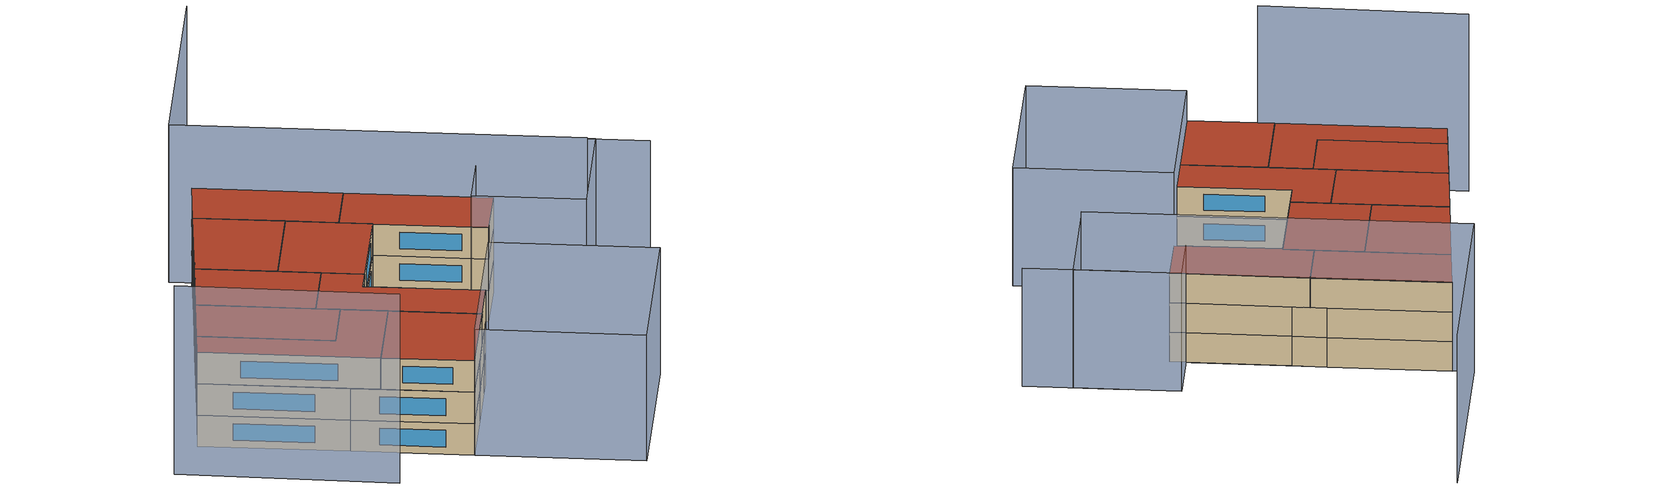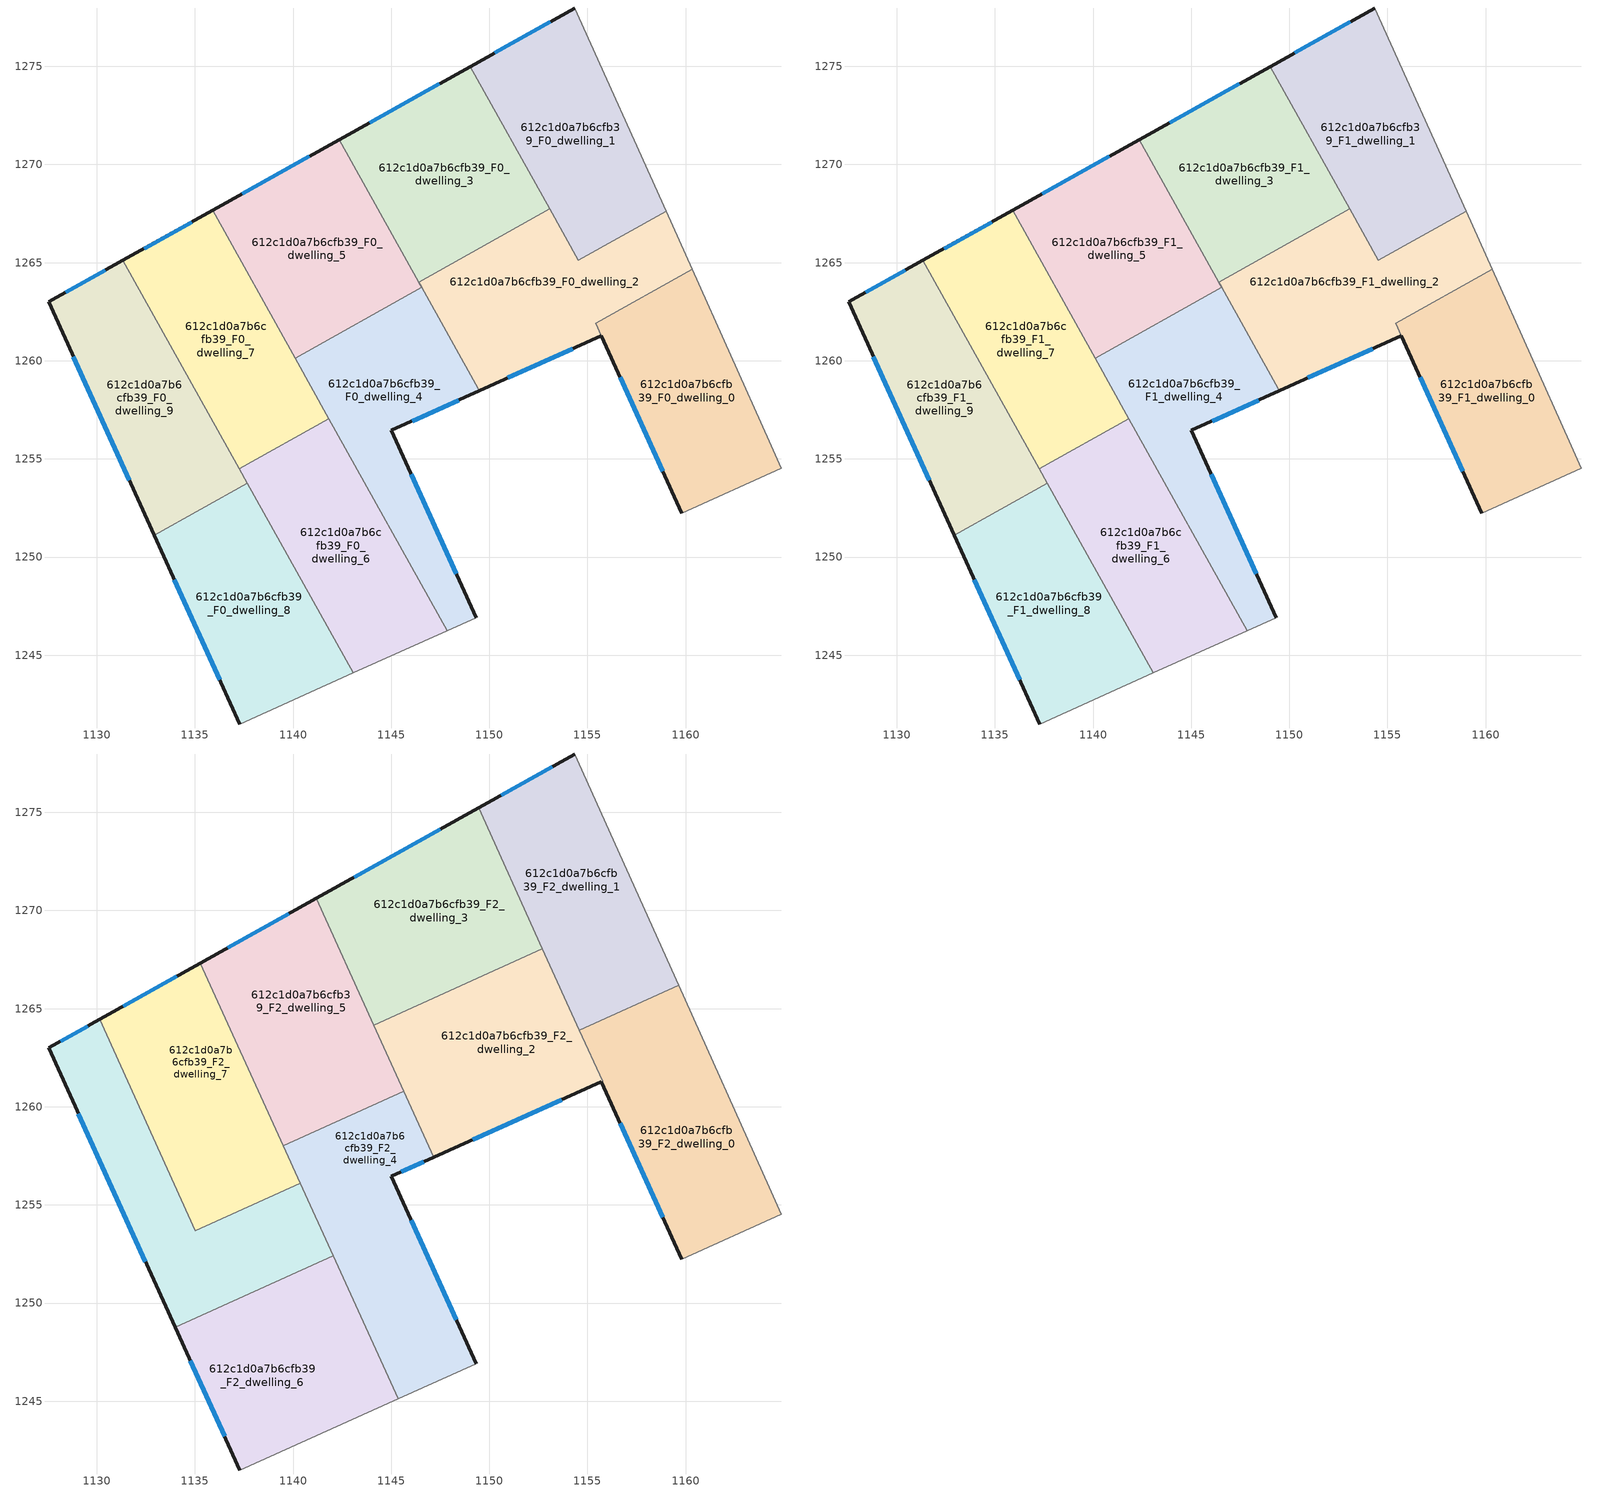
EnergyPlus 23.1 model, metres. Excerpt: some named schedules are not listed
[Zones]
612c1d0a7b6cfb39_F0_dwelling_0
 floor ground (EU_floor_Construction): 1160.33,1264.66 1164.26,1255.9 1164.89,1254.53 1159.8,1252.24 1155.42,1261.92 z0
 wall outside (EU_wall_Construction): 1155.71,1261.27 1159.8,1252.24 z0:3
 wall adiabatic (EU_wall_Construction): 1159.8,1252.24 1164.89,1254.53 1164.26,1255.9 1160.33,1264.66 z0:3
 wall to 612c1d0a7b6cfb39_F0_dwelling_2 (EU_wall_Construction): 1160.33,1264.66 1155.42,1261.92 1155.71,1261.27 z0:3
 window (EU_Window_Construction): 1156.67,1259.15 1158.84,1254.36 z0.7:2.3
612c1d0a7b6cfb39_F0_dwelling_1
 floor ground (EU_floor_Construction): 1154.36,1277.97 1159.01,1267.61 1154.53,1265.11 1149.02,1274.99 z0
 wall outside (EU_wall_Construction): 1154.36,1277.97 1149.02,1274.99 z0:3
 wall adiabatic (EU_wall_Construction): 1159.01,1267.61 1154.36,1277.97 z0:3
 wall to 612c1d0a7b6cfb39_F0_dwelling_2 (EU_wall_Construction): 1153.07,1267.73 1154.53,1265.11 1159.01,1267.61 z0:3
 wall to 612c1d0a7b6cfb39_F0_dwelling_3 (EU_wall_Construction): 1149.02,1274.99 1153.07,1267.73 z0:3
 window (EU_Window_Construction): 1153.11,1277.27 1150.27,1275.69 z0.7:2.3
612c1d0a7b6cfb39_F0_dwelling_2
 floor ground (EU_floor_Construction): 1159.01,1267.61 1160.33,1264.66 1155.41,1261.92 1155.71,1261.27 1149.48,1258.47 1149.43,1258.57 1146.39,1264 1153.07,1267.73 1154.53,1265.11 z0
 wall outside (EU_wall_Construction): 1149.48,1258.47 1155.71,1261.27 z0:3
 wall to 612c1d0a7b6cfb39_F0_dwelling_3 (EU_wall_Construction): 1153.07,1267.73 1146.39,1264 z0:3
 wall adiabatic (EU_wall_Construction): 1160.33,1264.66 1159.01,1267.61 z0:3
 wall to 612c1d0a7b6cfb39_F0_dwelling_4 (EU_wall_Construction): 1146.54,1263.73 1149.43,1258.57 1149.48,1258.47 z0:3
 wall to 612c1d0a7b6cfb39_F0_dwelling_5 (EU_wall_Construction): 1146.39,1264 1146.54,1263.73 z0:3
 window (EU_Window_Construction): 1150.95,1259.13 1154.25,1260.61 z0.7:2.3
612c1d0a7b6cfb39_F0_dwelling_3
 floor ground (EU_floor_Construction): 1149.02,1274.99 1153.07,1267.73 1146.39,1264 1142.34,1271.26 z0
 wall outside (EU_wall_Construction): 1149.02,1274.99 1142.34,1271.26 z0:3
 wall to 612c1d0a7b6cfb39_F0_dwelling_5 (EU_wall_Construction): 1142.34,1271.26 1146.39,1264 z0:3
 window (EU_Window_Construction): 1147.45,1274.11 1143.91,1272.14 z0.7:2.3
612c1d0a7b6cfb39_F0_dwelling_4
 floor ground (EU_floor_Construction): 1146.54,1263.73 1149.48,1258.47 1145.01,1256.46 1149.33,1246.91 1147.86,1246.25 1140.1,1260.14 z0
 wall outside (EU_wall_Construction): 1149.33,1246.91 1145.01,1256.46 1149.48,1258.47 z0:3
 wall adiabatic (EU_wall_Construction): 1147.86,1246.25 1149.33,1246.91 z0:3
 wall to 612c1d0a7b6cfb39_F0_dwelling_5 (EU_wall_Construction): 1146.54,1263.73 1140.1,1260.14 z0:3
 wall to 612c1d0a7b6cfb39_F0_dwelling_6 (EU_wall_Construction): 1141.83,1257.06 1147.86,1246.25 z0:3
 wall to 612c1d0a7b6cfb39_F0_dwelling_7 (EU_wall_Construction): 1140.11,1260.14 1141.83,1257.06 z0:3
 window (EU_Window_Construction): 1148.31,1249.15 1146.02,1254.21 / 1146.06,1256.93 1148.43,1258 z0.7:2.3
612c1d0a7b6cfb39_F0_dwelling_5
 floor ground (EU_floor_Construction): 1142.34,1271.26 1146.54,1263.73 1140.1,1260.14 1135.9,1267.67 z0
 wall outside (EU_wall_Construction): 1142.34,1271.26 1135.9,1267.67 z0:3
 wall to 612c1d0a7b6cfb39_F0_dwelling_7 (EU_wall_Construction): 1135.9,1267.67 1140.1,1260.14 z0:3
 window (EU_Window_Construction): 1140.83,1270.42 1137.41,1268.51 z0.7:2.3
612c1d0a7b6cfb39_F0_dwelling_6
 floor ground (EU_floor_Construction): 1141.83,1257.06 1147.86,1246.25 1143.07,1244.09 1137.26,1254.5 z0
 wall to 612c1d0a7b6cfb39_F0_dwelling_7 (EU_wall_Construction): 1141.83,1257.06 1137.26,1254.5 z0:3
 wall adiabatic (EU_wall_Construction): 1143.07,1244.09 1147.86,1246.25 z0:3
 wall to 612c1d0a7b6cfb39_F0_dwelling_8 (EU_wall_Construction): 1137.67,1253.76 1143.07,1244.09 z0:3
 wall to 612c1d0a7b6cfb39_F0_dwelling_9 (EU_wall_Construction): 1137.26,1254.5 1137.67,1253.76 z0:3
612c1d0a7b6cfb39_F0_dwelling_7
 floor ground (EU_floor_Construction): 1135.9,1267.67 1141.83,1257.06 1137.26,1254.5 1131.33,1265.11 z0
 wall outside (EU_wall_Construction): 1135.9,1267.67 1131.33,1265.11 z0:3
 wall to 612c1d0a7b6cfb39_F0_dwelling_9 (EU_wall_Construction): 1131.33,1265.11 1137.26,1254.5 z0:3
 window (EU_Window_Construction): 1134.83,1267.07 1132.4,1265.71 z0.7:2.3
612c1d0a7b6cfb39_F0_dwelling_8
 floor ground (EU_floor_Construction): 1137.67,1253.76 1143.07,1244.09 1137.29,1241.49 1132.93,1251.11 z0
 wall outside (EU_wall_Construction): 1132.93,1251.11 1137.29,1241.49 z0:3
 wall to 612c1d0a7b6cfb39_F0_dwelling_9 (EU_wall_Construction): 1137.67,1253.76 1132.93,1251.11 z0:3
 wall adiabatic (EU_wall_Construction): 1137.29,1241.49 1143.07,1244.09 z0:3
 window (EU_Window_Construction): 1133.95,1248.85 1136.26,1243.75 z0.7:2.3
612c1d0a7b6cfb39_F0_dwelling_9
 floor ground (EU_floor_Construction): 1131.33,1265.11 1137.67,1253.76 1132.93,1251.11 1127.54,1263 z0
 wall outside (EU_wall_Construction): 1131.33,1265.11 1127.54,1263 1132.93,1251.11 z0:3
 window (EU_Window_Construction): 1128.8,1260.2 1131.66,1253.9 / 1130.44,1264.62 1128.43,1263.49 z0.7:2.3
612c1d0a7b6cfb39_F1_dwelling_0
 floor to 612c1d0a7b6cfb39_F0_dwelling_0 (EU_floor_Construction): 1160.33,1264.66 1164.26,1255.9 1164.89,1254.53 1159.8,1252.24 1155.42,1261.92 z3
 wall outside (EU_wall_Construction): 1155.71,1261.27 1159.8,1252.24 z3:6
 wall adiabatic (EU_wall_Construction): 1159.8,1252.24 1164.89,1254.53 1164.26,1255.9 1160.33,1264.66 z3:6
 wall to 612c1d0a7b6cfb39_F1_dwelling_2 (EU_wall_Construction): 1160.33,1264.66 1155.42,1261.92 1155.71,1261.27 z3:6
 window (EU_Window_Construction): 1156.67,1259.15 1158.84,1254.36 z3.7:5.3
612c1d0a7b6cfb39_F1_dwelling_1
 floor to 612c1d0a7b6cfb39_F0_dwelling_1 (EU_floor_Construction): 1154.36,1277.97 1159.01,1267.61 1154.53,1265.11 1149.02,1274.99 z3
 wall outside (EU_wall_Construction): 1154.36,1277.97 1149.02,1274.99 z3:6
 wall adiabatic (EU_wall_Construction): 1159.01,1267.61 1154.36,1277.97 z3:6
 wall to 612c1d0a7b6cfb39_F1_dwelling_2 (EU_wall_Construction): 1153.07,1267.73 1154.53,1265.11 1159.01,1267.61 z3:6
 wall to 612c1d0a7b6cfb39_F1_dwelling_3 (EU_wall_Construction): 1149.02,1274.99 1153.07,1267.73 z3:6
 window (EU_Window_Construction): 1153.11,1277.27 1150.27,1275.69 z3.7:5.3
612c1d0a7b6cfb39_F1_dwelling_2
 floor to 612c1d0a7b6cfb39_F0_dwelling_2 (EU_floor_Construction): 1159.01,1267.61 1160.33,1264.66 1155.41,1261.92 1155.71,1261.27 1149.48,1258.47 1149.43,1258.57 1146.39,1264 1153.07,1267.73 1154.53,1265.11 z3
 wall outside (EU_wall_Construction): 1149.48,1258.47 1155.71,1261.27 z3:6
 wall to 612c1d0a7b6cfb39_F1_dwelling_3 (EU_wall_Construction): 1153.07,1267.73 1146.39,1264 z3:6
 wall adiabatic (EU_wall_Construction): 1160.33,1264.66 1159.01,1267.61 z3:6
 wall to 612c1d0a7b6cfb39_F1_dwelling_4 (EU_wall_Construction): 1146.54,1263.73 1149.43,1258.57 1149.48,1258.47 z3:6
 wall to 612c1d0a7b6cfb39_F1_dwelling_5 (EU_wall_Construction): 1146.39,1264 1146.54,1263.73 z3:6
 window (EU_Window_Construction): 1150.95,1259.13 1154.25,1260.61 z3.7:5.3
 ceiling adiabatic (EU_roof_Construction): 1155.71,1261.27 1155.41,1261.92 1155.47,1261.95 1152.9,1267.63 1146.39,1264 1149.43,1258.57 1149.48,1258.47 z6
612c1d0a7b6cfb39_F1_dwelling_3
 floor to 612c1d0a7b6cfb39_F0_dwelling_3 (EU_floor_Construction): 1149.02,1274.99 1153.07,1267.73 1146.39,1264 1142.34,1271.26 z3
 wall outside (EU_wall_Construction): 1149.02,1274.99 1142.34,1271.26 z3:6
 wall to 612c1d0a7b6cfb39_F1_dwelling_5 (EU_wall_Construction): 1142.34,1271.26 1146.39,1264 z3:6
 window (EU_Window_Construction): 1147.45,1274.11 1143.91,1272.14 z3.7:5.3
 ceiling adiabatic (EU_roof_Construction): 1152.9,1267.63 1152.7,1268.06 1145.86,1264.96 1146.39,1264 z6
612c1d0a7b6cfb39_F1_dwelling_4
 floor to 612c1d0a7b6cfb39_F0_dwelling_4 (EU_floor_Construction): 1146.54,1263.73 1149.48,1258.47 1145.01,1256.46 1149.33,1246.91 1147.86,1246.25 1140.1,1260.14 z3
 wall outside (EU_wall_Construction): 1149.33,1246.91 1145.01,1256.46 1149.48,1258.47 z3:6
 wall adiabatic (EU_wall_Construction): 1147.86,1246.25 1149.33,1246.91 z3:6
 wall to 612c1d0a7b6cfb39_F1_dwelling_5 (EU_wall_Construction): 1146.54,1263.73 1140.1,1260.14 z3:6
 wall to 612c1d0a7b6cfb39_F1_dwelling_6 (EU_wall_Construction): 1141.83,1257.06 1147.86,1246.25 z3:6
 wall to 612c1d0a7b6cfb39_F1_dwelling_7 (EU_wall_Construction): 1140.11,1260.14 1141.83,1257.06 z3:6
 window (EU_Window_Construction): 1148.31,1249.15 1146.02,1254.21 / 1146.06,1256.93 1148.43,1258 z3.7:5.3
612c1d0a7b6cfb39_F1_dwelling_5
 floor to 612c1d0a7b6cfb39_F0_dwelling_5 (EU_floor_Construction): 1142.34,1271.26 1146.54,1263.73 1140.1,1260.14 1135.9,1267.67 z3
 wall outside (EU_wall_Construction): 1142.34,1271.26 1135.9,1267.67 z3:6
 wall to 612c1d0a7b6cfb39_F1_dwelling_7 (EU_wall_Construction): 1135.9,1267.67 1140.1,1260.14 z3:6
 window (EU_Window_Construction): 1140.83,1270.42 1137.41,1268.51 z3.7:5.3
612c1d0a7b6cfb39_F1_dwelling_6
 floor to 612c1d0a7b6cfb39_F0_dwelling_6 (EU_floor_Construction): 1141.83,1257.06 1147.86,1246.25 1143.07,1244.09 1137.26,1254.5 z3
 wall to 612c1d0a7b6cfb39_F1_dwelling_7 (EU_wall_Construction): 1141.83,1257.06 1137.26,1254.5 z3:6
 wall adiabatic (EU_wall_Construction): 1143.07,1244.09 1147.86,1246.25 z3:6
 wall to 612c1d0a7b6cfb39_F1_dwelling_8 (EU_wall_Construction): 1137.67,1253.76 1143.07,1244.09 z3:6
 wall to 612c1d0a7b6cfb39_F1_dwelling_9 (EU_wall_Construction): 1137.26,1254.5 1137.67,1253.76 z3:6
612c1d0a7b6cfb39_F1_dwelling_7
 floor to 612c1d0a7b6cfb39_F0_dwelling_7 (EU_floor_Construction): 1135.9,1267.67 1141.83,1257.06 1137.26,1254.5 1131.33,1265.11 z3
 wall outside (EU_wall_Construction): 1135.9,1267.67 1131.33,1265.11 z3:6
 wall to 612c1d0a7b6cfb39_F1_dwelling_9 (EU_wall_Construction): 1131.33,1265.11 1137.26,1254.5 z3:6
 window (EU_Window_Construction): 1134.83,1267.07 1132.4,1265.71 z3.7:5.3
612c1d0a7b6cfb39_F1_dwelling_8
 floor to 612c1d0a7b6cfb39_F0_dwelling_8 (EU_floor_Construction): 1137.67,1253.76 1143.07,1244.09 1137.29,1241.49 1132.93,1251.11 z3
 wall outside (EU_wall_Construction): 1132.93,1251.11 1137.29,1241.49 z3:6
 wall to 612c1d0a7b6cfb39_F1_dwelling_9 (EU_wall_Construction): 1137.67,1253.76 1132.93,1251.11 z3:6
 wall adiabatic (EU_wall_Construction): 1137.29,1241.49 1143.07,1244.09 z3:6
 window (EU_Window_Construction): 1133.95,1248.85 1136.26,1243.75 z3.7:5.3
612c1d0a7b6cfb39_F1_dwelling_9
 floor to 612c1d0a7b6cfb39_F0_dwelling_9 (EU_floor_Construction): 1131.33,1265.11 1137.67,1253.76 1132.93,1251.11 1127.54,1263 z3
 wall outside (EU_wall_Construction): 1131.33,1265.11 1127.54,1263 1132.93,1251.11 z3:6
 window (EU_Window_Construction): 1128.8,1260.2 1131.66,1253.9 / 1130.44,1264.62 1128.43,1263.49 z3.7:5.3
612c1d0a7b6cfb39_F2_dwelling_0
 floor to 612c1d0a7b6cfb39_F1_dwelling_0 (EU_floor_Construction): 1160.33,1264.66 1164.26,1255.9 1164.89,1254.53 1159.8,1252.24 1155.71,1261.27 1155.77,1261.3 1155.47,1261.95 z6
 floor to 612c1d0a7b6cfb39_F1_dwelling_2 (EU_floor_Construction): 1159.64,1266.2 1160.33,1264.66 1155.47,1261.95 1154.59,1263.91 z6
 wall outside (EU_wall_Construction): 1155.71,1261.27 1159.8,1252.24 z6:9
 wall to 612c1d0a7b6cfb39_F2_dwelling_1 (EU_wall_Construction): 1159.64,1266.2 1154.59,1263.91 z6:9
 wall adiabatic (EU_wall_Construction): 1159.8,1252.24 1164.89,1254.53 1164.26,1255.9 1159.64,1266.2 z6:9
 wall to 612c1d0a7b6cfb39_F2_dwelling_2 (EU_wall_Construction): 1154.59,1263.91 1155.77,1261.3 1155.71,1261.27 z6:9
 window (EU_Window_Construction): 1156.67,1259.15 1158.84,1254.36 z6.7:8.3
 roof outside (EU_roof_Construction): 1164.89,1254.53 1164.26,1255.9 1159.64,1266.2 1154.59,1263.91 1155.77,1261.3 1155.71,1261.27 1159.8,1252.24 z9
612c1d0a7b6cfb39_F2_dwelling_1
 floor to 612c1d0a7b6cfb39_F1_dwelling_1 (EU_floor_Construction): 1154.36,1277.97 1159.01,1267.61 1154.53,1265.11 1151.9,1269.83 1149.45,1275.23 z6
 floor to 612c1d0a7b6cfb39_F1_dwelling_2 (EU_floor_Construction): 1159.01,1267.61 1159.64,1266.2 1154.59,1263.91 1152.9,1267.63 1153.07,1267.73 1154.53,1265.11 z6
 floor to 612c1d0a7b6cfb39_F1_dwelling_3 (EU_floor_Construction): 1151.9,1269.83 1153.07,1267.73 1152.9,1267.63 z6
 wall outside (EU_wall_Construction): 1154.36,1277.97 1149.45,1275.23 z6:9
 wall adiabatic (EU_wall_Construction): 1159.64,1266.2 1154.36,1277.97 z6:9
 wall to 612c1d0a7b6cfb39_F2_dwelling_3 (EU_wall_Construction): 1149.45,1275.23 1152.7,1268.06 z6:9
 wall to 612c1d0a7b6cfb39_F2_dwelling_2 (EU_wall_Construction): 1152.7,1268.06 1154.59,1263.91 z6:9
 window (EU_Window_Construction): 1153.21,1277.33 1150.6,1275.88 z6.7:8.3
 roof outside (EU_roof_Construction): 1159.64,1266.2 1154.36,1277.97 1149.45,1275.23 1154.59,1263.91 z9
612c1d0a7b6cfb39_F2_dwelling_2
 floor to 612c1d0a7b6cfb39_F1_dwelling_0 (EU_floor_Construction): 1155.47,1261.95 1155.77,1261.3 1155.71,1261.27 1155.42,1261.92 z6
 floor to 612c1d0a7b6cfb39_F1_dwelling_4 (EU_floor_Construction): 1146.54,1263.73 1149.48,1258.47 1147.16,1257.42 1144.75,1262.73 z6
 floor to 612c1d0a7b6cfb39_F1_dwelling_5 (EU_floor_Construction): 1145.86,1264.96 1146.54,1263.73 1144.75,1262.73 1144.1,1264.16 z6
 floor adiabatic (EU_floor_Construction): 1152.7,1268.06 1155.77,1261.3 1155.47,1261.95 1155.42,1261.92 1155.71,1261.27 1149.48,1258.47 1145.86,1264.96 z6
 wall outside (EU_wall_Construction): 1147.16,1257.42 1155.7,1261.27 z6:9
 wall to 612c1d0a7b6cfb39_F2_dwelling_3 (EU_wall_Construction): 1152.7,1268.06 1144.1,1264.16 z6:9
 wall to 612c1d0a7b6cfb39_F2_dwelling_4 (EU_wall_Construction): 1145.63,1260.79 1147.16,1257.42 z6:9
 wall to 612c1d0a7b6cfb39_F2_dwelling_5 (EU_wall_Construction): 1144.1,1264.16 1145.63,1260.79 z6:9
 window (EU_Window_Construction): 1149.16,1258.32 1153.7,1260.36 z6.7:8.3
 roof outside (EU_roof_Construction): 1155.7,1261.27 1155.77,1261.3 1152.7,1268.06 1144.1,1264.16 1147.16,1257.42 z9
612c1d0a7b6cfb39_F2_dwelling_3
 floor to 612c1d0a7b6cfb39_F1_dwelling_3 (EU_floor_Construction): 1149.02,1274.99 1151.9,1269.83 1152.7,1268.06 1145.86,1264.96 1142.34,1271.26 z6
 floor to 612c1d0a7b6cfb39_F1_dwelling_1 (EU_floor_Construction): 1149.45,1275.23 1151.9,1269.83 1149.02,1274.99 z6
 floor to 612c1d0a7b6cfb39_F1_dwelling_5 (EU_floor_Construction): 1142.34,1271.26 1145.86,1264.96 1144.1,1264.16 1141.18,1270.61 z6
 wall outside (EU_wall_Construction): 1149.45,1275.23 1141.17,1270.61 z6:9
 wall to 612c1d0a7b6cfb39_F2_dwelling_5 (EU_wall_Construction): 1141.17,1270.61 1144.1,1264.16 z6:9
 window (EU_Window_Construction): 1147.51,1274.15 1143.12,1271.7 z6.7:8.3
 roof outside (EU_roof_Construction): 1152.7,1268.06 1149.45,1275.23 1141.17,1270.61 1144.1,1264.16 z9
612c1d0a7b6cfb39_F2_dwelling_4
 floor to 612c1d0a7b6cfb39_F1_dwelling_4 (EU_floor_Construction): 1145.63,1260.79 1147.16,1257.42 1145.01,1256.46 1149.33,1246.91 1147.86,1246.25 1140.93,1258.66 z6
 floor to 612c1d0a7b6cfb39_F1_dwelling_6 (EU_floor_Construction): 1141.83,1257.06 1147.86,1246.25 1145.34,1245.12 1140.31,1256.21 z6
 floor to 612c1d0a7b6cfb39_F1_dwelling_7 (EU_floor_Construction): 1140.93,1258.66 1141.83,1257.06 1140.31,1256.21 1139.5,1258.01 z6
 wall outside (EU_wall_Construction): 1149.33,1246.91 1145.01,1256.46 1147.16,1257.42 z6:9
 wall to 612c1d0a7b6cfb39_F2_dwelling_5 (EU_wall_Construction): 1145.63,1260.79 1139.5,1258.01 z6:9
 wall adiabatic (EU_wall_Construction): 1145.34,1245.12 1149.33,1246.91 z6:9
 wall to 612c1d0a7b6cfb39_F2_dwelling_6 (EU_wall_Construction): 1142.04,1252.41 1145.34,1245.12 z6:9
 wall to 612c1d0a7b6cfb39_F2_dwelling_8 (EU_wall_Construction): 1140.36,1256.11 1142.04,1252.41 z6:9
 wall to 612c1d0a7b6cfb39_F2_dwelling_7 (EU_wall_Construction): 1139.5,1258.01 1140.36,1256.11 z6:9
 window (EU_Window_Construction): 1145.51,1256.68 1146.65,1257.19 / 1148.31,1249.15 1146.02,1254.21 z6.7:8.3
 roof outside (EU_roof_Construction): 1149.33,1246.91 1145.01,1256.46 1147.16,1257.42 1145.63,1260.79 1139.5,1258.01 1145.34,1245.12 z9
612c1d0a7b6cfb39_F2_dwelling_5
 floor to 612c1d0a7b6cfb39_F1_dwelling_5 (EU_floor_Construction): 1141.18,1270.61 1144.75,1262.73 1140.1,1260.14 1135.9,1267.67 z6
 floor to 612c1d0a7b6cfb39_F1_dwelling_4 (EU_floor_Construction): 1144.75,1262.73 1145.63,1260.79 1140.93,1258.66 1140.1,1260.14 z6
 floor to 612c1d0a7b6cfb39_F1_dwelling_7 (EU_floor_Construction): 1135.9,1267.67 1140.93,1258.66 1139.5,1258.01 1135.28,1267.32 z6
 wall outside (EU_wall_Construction): 1141.17,1270.61 1135.28,1267.32 z6:9
 wall to 612c1d0a7b6cfb39_F2_dwelling_7 (EU_wall_Construction): 1135.28,1267.32 1139.5,1258.01 z6:9
 window (EU_Window_Construction): 1139.79,1269.84 1136.66,1268.09 z6.7:8.3
 roof outside (EU_roof_Construction): 1145.63,1260.79 1141.17,1270.61 1135.28,1267.32 1139.5,1258.01 z9
612c1d0a7b6cfb39_F2_dwelling_6
 floor to 612c1d0a7b6cfb39_F1_dwelling_8 (EU_floor_Construction): 1139.16,1251.1 1143.07,1244.09 1137.29,1241.49 1133.99,1248.76 z6
 floor to 612c1d0a7b6cfb39_F1_dwelling_6 (EU_floor_Construction): 1142.04,1252.41 1145.34,1245.12 1143.07,1244.09 1139.16,1251.1 z6
 wall outside (EU_wall_Construction): 1133.99,1248.76 1137.29,1241.49 z6:9
 wall to 612c1d0a7b6cfb39_F2_dwelling_8 (EU_wall_Construction): 1142.04,1252.41 1133.99,1248.76 z6:9
 wall adiabatic (EU_wall_Construction): 1137.29,1241.49 1145.34,1245.12 z6:9
 window (EU_Window_Construction): 1134.76,1247.06 1136.51,1243.2 z6.7:8.3
 roof outside (EU_roof_Construction): 1145.34,1245.12 1142.04,1252.41 1133.99,1248.76 1137.29,1241.49 z9
612c1d0a7b6cfb39_F2_dwelling_7
 floor to 612c1d0a7b6cfb39_F1_dwelling_7 (EU_floor_Construction): 1135.28,1267.32 1140.31,1256.21 1139.14,1255.56 1137.17,1254.66 1131.33,1265.11 z6
 floor to 612c1d0a7b6cfb39_F1_dwelling_9 (EU_floor_Construction): 1131.33,1265.11 1137.17,1254.66 1135.02,1253.69 1130.15,1264.45 z6
 floor to 612c1d0a7b6cfb39_F1_dwelling_6 (EU_floor_Construction): 1140.31,1256.21 1140.36,1256.11 1139.14,1255.56 z6
 wall outside (EU_wall_Construction): 1135.28,1267.32 1130.15,1264.45 z6:9
 wall to 612c1d0a7b6cfb39_F2_dwelling_8 (EU_wall_Construction): 1130.15,1264.45 1135.02,1253.69 1140.36,1256.11 z6:9
 window (EU_Window_Construction): 1134.07,1266.64 1131.35,1265.13 z6.7:8.3
 roof outside (EU_roof_Construction): 1140.36,1256.11 1135.28,1267.32 1130.15,1264.45 1135.02,1253.69 z9
612c1d0a7b6cfb39_F2_dwelling_8
 floor to 612c1d0a7b6cfb39_F1_dwelling_8 (EU_floor_Construction): 1137.67,1253.76 1139.16,1251.1 1133.99,1248.76 1132.93,1251.11 z6
 floor to 612c1d0a7b6cfb39_F1_dwelling_9 (EU_floor_Construction): 1130.15,1264.45 1135.02,1253.69 1137.17,1254.66 1137.67,1253.76 1132.93,1251.11 1127.54,1263 z6
 floor to 612c1d0a7b6cfb39_F1_dwelling_6 (EU_floor_Construction): 1140.36,1256.11 1142.04,1252.41 1139.16,1251.1 1137.26,1254.5 1139.14,1255.56 z6
 floor to 612c1d0a7b6cfb39_F1_dwelling_7 (EU_floor_Construction): 1139.14,1255.56 1137.26,1254.5 1137.17,1254.66 z6
 wall outside (EU_wall_Construction): 1130.15,1264.45 1127.54,1263 1133.99,1248.76 z6:9
 window (EU_Window_Construction): 1129.05,1259.65 1132.47,1252.11 / 1129.53,1264.11 1128.15,1263.34 z6.7:8.3
 roof outside (EU_roof_Construction): 1142.04,1252.41 1140.36,1256.11 1135.02,1253.69 1130.15,1264.45 1127.54,1263 1133.99,1248.76 z9
shading: 1175.43,1245.09 1171.47,1253.87 / 1158.21,1234.84 1143.31,1228.13 / 1143.31,1228.13 1137.29,1241.49 / 1137.29,1241.49 1152.19,1248.2 / 1152.19,1248.2 1158.21,1234.84 / 1163.24,1244.65 1159.19,1253.6 / 1159.19,1253.6 1169.48,1258.26 / 1169.48,1258.26 1173.53,1249.32 / 1173.53,1249.32 1163.24,1244.65 z0:12; 1122.03,1262.28 1129.7,1244.66 z0:18; 1168.18,1247.25 1153.47,1279.74 / 1153.47,1279.74 1173.76,1288.92 z0:15
[Building]
EU S2 Campaign: North Axis=0; Terrain=City; Solar Distribution=FullExterior
[Site:Location]
Budapest.Ferenc.Liszt.Intl.AP: Latitude=47.437; Longitude=19.256; Time Zone=1; Elevation=185
[SizingPeriod:WeatherFileDays]
AnnualSizingPeriod: Begin Month=1; Begin Day of Month=1; End Month=12; End Day of Month=31; Day of Week for Start Day=Monday; Use Weather File Daylight Saving Period=No; Use Weather File Rain and Snow Indicators=No
[MATERIAL]
EU_InternalMass_Material: Roughness=MediumRough; Thickness=0.1; Conductivity=1; Density=1800; Specific Heat=900; Thermal Absorptance=0.9; Solar Absorptance=0.7; Visible Absorptance=0.7
[MATERIAL:NOMASS] Roughness=MediumRough; Thermal Absorptance=0.9; Solar Absorptance=0.7; Visible Absorptance=0.7
Name | Thermal Resistance
EU_wall_NoMass | 0.832559
EU_roof_NoMass | 1.39638
EU_floor_NoMass | 0.872794
[WINDOWMATERIAL:SIMPLEGLAZINGSYSTEM]
EU_Window_SimpleGlazing: UFactor=2.79869; Solar Heat Gain Coefficient=0.75; Visible Transmittance=0.75
[CONSTRUCTION]
EU_wall_Construction: EU_wall_NoMass
EU_roof_Construction: EU_roof_NoMass
EU_floor_Construction: EU_floor_NoMass
EU_Window_Construction: EU_Window_SimpleGlazing
EU_InternalMass_Construction: EU_InternalMass_Material
[ZONE] Type=1; Multiplier=1; Ceiling Height=autocalculate; Floor Area=autocalculate; Part of Total Floor Area=Yes
Name | Volume
612c1d0a7b6cfb39_F0_dwelling_0; 612c1d0a7b6cfb39_F1_dwelling_0 | 182.229
612c1d0a7b6cfb39_F2_dwelling_0 | 214.021
612c1d0a7b6cfb39_F0_dwelling_1; 612c1d0a7b6cfb39_F1_dwelling_1 | 190.801
612c1d0a7b6cfb39_F2_dwelling_1 | 212.009
612c1d0a7b6cfb39_F0_dwelling_2; 612c1d0a7b6cfb39_F1_dwelling_2 | 199.317
612c1d0a7b6cfb39_F2_dwelling_2 | 209.983
612c1d0a7b6cfb39_F0_dwelling_3; 612c1d0a7b6cfb39_F1_dwelling_3 | 190.824
612c1d0a7b6cfb39_F2_dwelling_3; 612c1d0a7b6cfb39_F2_dwelling_4 | 211.996
612c1d0a7b6cfb39_F0_dwelling_4; 612c1d0a7b6cfb39_F1_dwelling_4 | 190.792
612c1d0a7b6cfb39_F0_dwelling_5; 612c1d0a7b6cfb39_F1_dwelling_5 | 190.781
612c1d0a7b6cfb39_F2_dwelling_5 | 212.007
612c1d0a7b6cfb39_F0_dwelling_6; 612c1d0a7b6cfb39_F1_dwelling_6; 612c1d0a7b6cfb39_F0_dwelling_7; 612c1d0a7b6cfb39_F1_dwelling_7 | 190.805
612c1d0a7b6cfb39_F2_dwelling_6 | 211.987
612c1d0a7b6cfb39_F2_dwelling_7 | 211.994
612c1d0a7b6cfb39_F0_dwelling_8; 612c1d0a7b6cfb39_F1_dwelling_8 | 190.807
612c1d0a7b6cfb39_F2_dwelling_8 | 212.02
612c1d0a7b6cfb39_F0_dwelling_9; 612c1d0a7b6cfb39_F1_dwelling_9 | 190.802
[INTERNALMASS] Construction=EU_InternalMass_Construction
Name | Zone or ZoneList | Surface Area
612c1d0a7b6cfb39_F0_dwelling_0_EU_InternalMass | 612c1d0a7b6cfb39_F0_dwelling_0 | 60.7704
612c1d0a7b6cfb39_F0_dwelling_1_EU_InternalMass | 612c1d0a7b6cfb39_F0_dwelling_1 | 63.5987
612c1d0a7b6cfb39_F0_dwelling_2_EU_InternalMass | 612c1d0a7b6cfb39_F0_dwelling_2 | 66.4383
612c1d0a7b6cfb39_F0_dwelling_3_EU_InternalMass | 612c1d0a7b6cfb39_F0_dwelling_3 | 63.6054
612c1d0a7b6cfb39_F0_dwelling_4_EU_InternalMass | 612c1d0a7b6cfb39_F0_dwelling_4 | 63.5968
612c1d0a7b6cfb39_F0_dwelling_5_EU_InternalMass | 612c1d0a7b6cfb39_F0_dwelling_5 | 63.5957
612c1d0a7b6cfb39_F0_dwelling_6_EU_InternalMass | 612c1d0a7b6cfb39_F0_dwelling_6 | 63.6009
612c1d0a7b6cfb39_F0_dwelling_7_EU_InternalMass | 612c1d0a7b6cfb39_F0_dwelling_7 | 63.6024
612c1d0a7b6cfb39_F0_dwelling_8_EU_InternalMass | 612c1d0a7b6cfb39_F0_dwelling_8 | 63.603
612c1d0a7b6cfb39_F0_dwelling_9_EU_InternalMass | 612c1d0a7b6cfb39_F0_dwelling_9 | 63.6015
612c1d0a7b6cfb39_F1_dwelling_0_EU_InternalMass | 612c1d0a7b6cfb39_F1_dwelling_0 | 60.7704
612c1d0a7b6cfb39_F1_dwelling_1_EU_InternalMass | 612c1d0a7b6cfb39_F1_dwelling_1 | 63.5987
612c1d0a7b6cfb39_F1_dwelling_2_EU_InternalMass | 612c1d0a7b6cfb39_F1_dwelling_2 | 66.4383
612c1d0a7b6cfb39_F1_dwelling_3_EU_InternalMass | 612c1d0a7b6cfb39_F1_dwelling_3 | 63.6054
612c1d0a7b6cfb39_F1_dwelling_4_EU_InternalMass | 612c1d0a7b6cfb39_F1_dwelling_4 | 63.5968
612c1d0a7b6cfb39_F1_dwelling_5_EU_InternalMass | 612c1d0a7b6cfb39_F1_dwelling_5 | 63.5957
612c1d0a7b6cfb39_F1_dwelling_6_EU_InternalMass | 612c1d0a7b6cfb39_F1_dwelling_6 | 63.6009
612c1d0a7b6cfb39_F1_dwelling_7_EU_InternalMass | 612c1d0a7b6cfb39_F1_dwelling_7 | 63.6024
612c1d0a7b6cfb39_F1_dwelling_8_EU_InternalMass | 612c1d0a7b6cfb39_F1_dwelling_8 | 63.603
612c1d0a7b6cfb39_F1_dwelling_9_EU_InternalMass | 612c1d0a7b6cfb39_F1_dwelling_9 | 63.6015
612c1d0a7b6cfb39_F2_dwelling_0_EU_InternalMass | 612c1d0a7b6cfb39_F2_dwelling_0 | 71.3404
612c1d0a7b6cfb39_F2_dwelling_1_EU_InternalMass | 612c1d0a7b6cfb39_F2_dwelling_1 | 70.6699
612c1d0a7b6cfb39_F2_dwelling_2_EU_InternalMass | 612c1d0a7b6cfb39_F2_dwelling_2 | 69.995
612c1d0a7b6cfb39_F2_dwelling_3_EU_InternalMass | 612c1d0a7b6cfb39_F2_dwelling_3 | 70.6633
612c1d0a7b6cfb39_F2_dwelling_4_EU_InternalMass | 612c1d0a7b6cfb39_F2_dwelling_4 | 70.6655
612c1d0a7b6cfb39_F2_dwelling_5_EU_InternalMass | 612c1d0a7b6cfb39_F2_dwelling_5 | 70.6685
612c1d0a7b6cfb39_F2_dwelling_6_EU_InternalMass | 612c1d0a7b6cfb39_F2_dwelling_6 | 70.6601
612c1d0a7b6cfb39_F2_dwelling_7_EU_InternalMass | 612c1d0a7b6cfb39_F2_dwelling_7 | 70.6658
612c1d0a7b6cfb39_F2_dwelling_8_EU_InternalMass | 612c1d0a7b6cfb39_F2_dwelling_8 | 70.6734
[OTHEREQUIPMENT] Fuel Type=Electricity; Design Level Calculation Method=Watts/Area; Power per Zone Floor Area=1; Fraction Latent=0; Fraction Radiant=0; Fraction Lost=0; Carbon Dioxide Generation Rate=0; EndUse Subcategory=EU_Step8_InternalGains
Name | Zone or ZoneList or Space or SpaceList | Schedule
EU_Step8_InternalGain_612c1d0a7b6cfb39_F0_dwelling_0_f000 | 612c1d0a7b6cfb39_F0_dwelling_0 | EU_Step8_GainSchedule_612c1d0a7b6cfb39_F0_dwelling_0_f000
EU_Step8_InternalGain_612c1d0a7b6cfb39_F0_dwelling_1_f000 | 612c1d0a7b6cfb39_F0_dwelling_1 | EU_Step8_GainSchedule_612c1d0a7b6cfb39_F0_dwelling_1_f000
EU_Step8_InternalGain_612c1d0a7b6cfb39_F0_dwelling_2_f000 | 612c1d0a7b6cfb39_F0_dwelling_2 | EU_Step8_GainSchedule_612c1d0a7b6cfb39_F0_dwelling_2_f000
EU_Step8_InternalGain_612c1d0a7b6cfb39_F0_dwelling_3_f000 | 612c1d0a7b6cfb39_F0_dwelling_3 | EU_Step8_GainSchedule_612c1d0a7b6cfb39_F0_dwelling_3_f000
EU_Step8_InternalGain_612c1d0a7b6cfb39_F0_dwelling_4_f000 | 612c1d0a7b6cfb39_F0_dwelling_4 | EU_Step8_GainSchedule_612c1d0a7b6cfb39_F0_dwelling_4_f000
EU_Step8_InternalGain_612c1d0a7b6cfb39_F0_dwelling_5_f000 | 612c1d0a7b6cfb39_F0_dwelling_5 | EU_Step8_GainSchedule_612c1d0a7b6cfb39_F0_dwelling_5_f000
EU_Step8_InternalGain_612c1d0a7b6cfb39_F0_dwelling_6_f000 | 612c1d0a7b6cfb39_F0_dwelling_6 | EU_Step8_GainSchedule_612c1d0a7b6cfb39_F0_dwelling_6_f000
EU_Step8_InternalGain_612c1d0a7b6cfb39_F0_dwelling_7_f000 | 612c1d0a7b6cfb39_F0_dwelling_7 | EU_Step8_GainSchedule_612c1d0a7b6cfb39_F0_dwelling_7_f000
EU_Step8_InternalGain_612c1d0a7b6cfb39_F0_dwelling_8_f000 | 612c1d0a7b6cfb39_F0_dwelling_8 | EU_Step8_GainSchedule_612c1d0a7b6cfb39_F0_dwelling_8_f000
EU_Step8_InternalGain_612c1d0a7b6cfb39_F0_dwelling_9_f000 | 612c1d0a7b6cfb39_F0_dwelling_9 | EU_Step8_GainSchedule_612c1d0a7b6cfb39_F0_dwelling_9_f000
EU_Step8_InternalGain_612c1d0a7b6cfb39_F1_dwelling_0_f000 | 612c1d0a7b6cfb39_F1_dwelling_0 | EU_Step8_GainSchedule_612c1d0a7b6cfb39_F1_dwelling_0_f000
EU_Step8_InternalGain_612c1d0a7b6cfb39_F1_dwelling_1_f000 | 612c1d0a7b6cfb39_F1_dwelling_1 | EU_Step8_GainSchedule_612c1d0a7b6cfb39_F1_dwelling_1_f000
EU_Step8_InternalGain_612c1d0a7b6cfb39_F1_dwelling_2_f000 | 612c1d0a7b6cfb39_F1_dwelling_2 | EU_Step8_GainSchedule_612c1d0a7b6cfb39_F1_dwelling_2_f000
EU_Step8_InternalGain_612c1d0a7b6cfb39_F1_dwelling_3_f000 | 612c1d0a7b6cfb39_F1_dwelling_3 | EU_Step8_GainSchedule_612c1d0a7b6cfb39_F1_dwelling_3_f000
EU_Step8_InternalGain_612c1d0a7b6cfb39_F1_dwelling_4_f000 | 612c1d0a7b6cfb39_F1_dwelling_4 | EU_Step8_GainSchedule_612c1d0a7b6cfb39_F1_dwelling_4_f000
EU_Step8_InternalGain_612c1d0a7b6cfb39_F1_dwelling_5_f000 | 612c1d0a7b6cfb39_F1_dwelling_5 | EU_Step8_GainSchedule_612c1d0a7b6cfb39_F1_dwelling_5_f000
EU_Step8_InternalGain_612c1d0a7b6cfb39_F1_dwelling_6_f000 | 612c1d0a7b6cfb39_F1_dwelling_6 | EU_Step8_GainSchedule_612c1d0a7b6cfb39_F1_dwelling_6_f000
EU_Step8_InternalGain_612c1d0a7b6cfb39_F1_dwelling_7_f000 | 612c1d0a7b6cfb39_F1_dwelling_7 | EU_Step8_GainSchedule_612c1d0a7b6cfb39_F1_dwelling_7_f000
EU_Step8_InternalGain_612c1d0a7b6cfb39_F1_dwelling_8_f000 | 612c1d0a7b6cfb39_F1_dwelling_8 | EU_Step8_GainSchedule_612c1d0a7b6cfb39_F1_dwelling_8_f000
EU_Step8_InternalGain_612c1d0a7b6cfb39_F1_dwelling_9_f000 | 612c1d0a7b6cfb39_F1_dwelling_9 | EU_Step8_GainSchedule_612c1d0a7b6cfb39_F1_dwelling_9_f000
EU_Step8_InternalGain_612c1d0a7b6cfb39_F2_dwelling_0_f000 | 612c1d0a7b6cfb39_F2_dwelling_0 | EU_Step8_GainSchedule_612c1d0a7b6cfb39_F2_dwelling_0_f000
EU_Step8_InternalGain_612c1d0a7b6cfb39_F2_dwelling_1_f000 | 612c1d0a7b6cfb39_F2_dwelling_1 | EU_Step8_GainSchedule_612c1d0a7b6cfb39_F2_dwelling_1_f000
EU_Step8_InternalGain_612c1d0a7b6cfb39_F2_dwelling_2_f000 | 612c1d0a7b6cfb39_F2_dwelling_2 | EU_Step8_GainSchedule_612c1d0a7b6cfb39_F2_dwelling_2_f000
EU_Step8_InternalGain_612c1d0a7b6cfb39_F2_dwelling_3_f000 | 612c1d0a7b6cfb39_F2_dwelling_3 | EU_Step8_GainSchedule_612c1d0a7b6cfb39_F2_dwelling_3_f000
EU_Step8_InternalGain_612c1d0a7b6cfb39_F2_dwelling_4_f000 | 612c1d0a7b6cfb39_F2_dwelling_4 | EU_Step8_GainSchedule_612c1d0a7b6cfb39_F2_dwelling_4_f000
EU_Step8_InternalGain_612c1d0a7b6cfb39_F2_dwelling_5_f000 | 612c1d0a7b6cfb39_F2_dwelling_5 | EU_Step8_GainSchedule_612c1d0a7b6cfb39_F2_dwelling_5_f000
EU_Step8_InternalGain_612c1d0a7b6cfb39_F2_dwelling_6_f000 | 612c1d0a7b6cfb39_F2_dwelling_6 | EU_Step8_GainSchedule_612c1d0a7b6cfb39_F2_dwelling_6_f000
EU_Step8_InternalGain_612c1d0a7b6cfb39_F2_dwelling_7_f000 | 612c1d0a7b6cfb39_F2_dwelling_7 | EU_Step8_GainSchedule_612c1d0a7b6cfb39_F2_dwelling_7_f000
EU_Step8_InternalGain_612c1d0a7b6cfb39_F2_dwelling_8_f000 | 612c1d0a7b6cfb39_F2_dwelling_8 | EU_Step8_GainSchedule_612c1d0a7b6cfb39_F2_dwelling_8_f000
[ZONEVENTILATION:DESIGNFLOWRATE] Schedule=EU_AlwaysOn; Design Flow Rate Calculation Method=AirChanges/Hour; Air Changes per Hour=0.475469; Ventilation Type=Natural; Fan Pressure Rise=0; Fan Total Efficiency=1; Constant Term Coefficient=1; Temperature Term Coefficient=0; Velocity Term Coefficient=0; Velocity Squared Term Coefficient=0; Minimum Indoor Temperature=-100; Maximum Indoor Temperature=100; Delta Temperature=-100; Minimum Outdoor Temperature=-100; Maximum Outdoor Temperature=100; Maximum Wind Speed=40
Name | Zone or ZoneList or Space or SpaceList
EU_ConstantAir_612c1d0a7b6cfb39_F0_dwelling_0 | 612c1d0a7b6cfb39_F0_dwelling_0
EU_ConstantAir_612c1d0a7b6cfb39_F0_dwelling_1 | 612c1d0a7b6cfb39_F0_dwelling_1
EU_ConstantAir_612c1d0a7b6cfb39_F0_dwelling_2 | 612c1d0a7b6cfb39_F0_dwelling_2
EU_ConstantAir_612c1d0a7b6cfb39_F0_dwelling_3 | 612c1d0a7b6cfb39_F0_dwelling_3
EU_ConstantAir_612c1d0a7b6cfb39_F0_dwelling_4 | 612c1d0a7b6cfb39_F0_dwelling_4
EU_ConstantAir_612c1d0a7b6cfb39_F0_dwelling_5 | 612c1d0a7b6cfb39_F0_dwelling_5
EU_ConstantAir_612c1d0a7b6cfb39_F0_dwelling_6 | 612c1d0a7b6cfb39_F0_dwelling_6
EU_ConstantAir_612c1d0a7b6cfb39_F0_dwelling_7 | 612c1d0a7b6cfb39_F0_dwelling_7
EU_ConstantAir_612c1d0a7b6cfb39_F0_dwelling_8 | 612c1d0a7b6cfb39_F0_dwelling_8
EU_ConstantAir_612c1d0a7b6cfb39_F0_dwelling_9 | 612c1d0a7b6cfb39_F0_dwelling_9
EU_ConstantAir_612c1d0a7b6cfb39_F1_dwelling_0 | 612c1d0a7b6cfb39_F1_dwelling_0
EU_ConstantAir_612c1d0a7b6cfb39_F1_dwelling_1 | 612c1d0a7b6cfb39_F1_dwelling_1
EU_ConstantAir_612c1d0a7b6cfb39_F1_dwelling_2 | 612c1d0a7b6cfb39_F1_dwelling_2
EU_ConstantAir_612c1d0a7b6cfb39_F1_dwelling_3 | 612c1d0a7b6cfb39_F1_dwelling_3
EU_ConstantAir_612c1d0a7b6cfb39_F1_dwelling_4 | 612c1d0a7b6cfb39_F1_dwelling_4
EU_ConstantAir_612c1d0a7b6cfb39_F1_dwelling_5 | 612c1d0a7b6cfb39_F1_dwelling_5
EU_ConstantAir_612c1d0a7b6cfb39_F1_dwelling_6 | 612c1d0a7b6cfb39_F1_dwelling_6
EU_ConstantAir_612c1d0a7b6cfb39_F1_dwelling_7 | 612c1d0a7b6cfb39_F1_dwelling_7
EU_ConstantAir_612c1d0a7b6cfb39_F1_dwelling_8 | 612c1d0a7b6cfb39_F1_dwelling_8
EU_ConstantAir_612c1d0a7b6cfb39_F1_dwelling_9 | 612c1d0a7b6cfb39_F1_dwelling_9
EU_ConstantAir_612c1d0a7b6cfb39_F2_dwelling_0 | 612c1d0a7b6cfb39_F2_dwelling_0
EU_ConstantAir_612c1d0a7b6cfb39_F2_dwelling_1 | 612c1d0a7b6cfb39_F2_dwelling_1
EU_ConstantAir_612c1d0a7b6cfb39_F2_dwelling_2 | 612c1d0a7b6cfb39_F2_dwelling_2
EU_ConstantAir_612c1d0a7b6cfb39_F2_dwelling_3 | 612c1d0a7b6cfb39_F2_dwelling_3
EU_ConstantAir_612c1d0a7b6cfb39_F2_dwelling_4 | 612c1d0a7b6cfb39_F2_dwelling_4
EU_ConstantAir_612c1d0a7b6cfb39_F2_dwelling_5 | 612c1d0a7b6cfb39_F2_dwelling_5
EU_ConstantAir_612c1d0a7b6cfb39_F2_dwelling_6 | 612c1d0a7b6cfb39_F2_dwelling_6
EU_ConstantAir_612c1d0a7b6cfb39_F2_dwelling_7 | 612c1d0a7b6cfb39_F2_dwelling_7
EU_ConstantAir_612c1d0a7b6cfb39_F2_dwelling_8 | 612c1d0a7b6cfb39_F2_dwelling_8
[HVACTEMPLATE:ZONE:IDEALLOADSAIRSYSTEM] System Availability Schedule=EU_AlwaysOn; Maximum Heating Supply Air Temperature=50; Minimum Cooling Supply Air Temperature=13; Maximum Heating Supply Air Humidity Ratio=0.0156; Minimum Cooling Supply Air Humidity Ratio=0.0077; Heating Limit=NoLimit; Cooling Limit=NoLimit; Heating Availability Schedule=EU_AlwaysOn; Cooling Availability Schedule=EU_CoolingOff; Dehumidification Control Type=ConstantSensibleHeatRatio; Cooling Sensible Heat Ratio=0.7; Dehumidification Setpoint=60; Humidification Control Type=None; Humidification Setpoint=30; Outdoor Air Method=None; Outdoor Air Flow Rate per Person=0.00944; Outdoor Air Flow Rate per Zone Floor Area=0; Outdoor Air Flow Rate per Zone=0; Demand Controlled Ventilation Type=None; Outdoor Air Economizer Type=NoEconomizer; Heat Recovery Type=None; Sensible Heat Recovery Effectiveness=0.7; Latent Heat Recovery Effectiveness=0.65
Name | Template Thermostat
612c1d0a7b6cfb39_F0_dwelling_0 | EU_HeatOnly_612c1d0a7b6cfb39_F0_dwelling_0
612c1d0a7b6cfb39_F0_dwelling_1 | EU_HeatOnly_612c1d0a7b6cfb39_F0_dwelling_1
612c1d0a7b6cfb39_F0_dwelling_2 | EU_HeatOnly_612c1d0a7b6cfb39_F0_dwelling_2
612c1d0a7b6cfb39_F0_dwelling_3 | EU_HeatOnly_612c1d0a7b6cfb39_F0_dwelling_3
612c1d0a7b6cfb39_F0_dwelling_4 | EU_HeatOnly_612c1d0a7b6cfb39_F0_dwelling_4
612c1d0a7b6cfb39_F0_dwelling_5 | EU_HeatOnly_612c1d0a7b6cfb39_F0_dwelling_5
612c1d0a7b6cfb39_F0_dwelling_6 | EU_HeatOnly_612c1d0a7b6cfb39_F0_dwelling_6
612c1d0a7b6cfb39_F0_dwelling_7 | EU_HeatOnly_612c1d0a7b6cfb39_F0_dwelling_7
612c1d0a7b6cfb39_F0_dwelling_8 | EU_HeatOnly_612c1d0a7b6cfb39_F0_dwelling_8
612c1d0a7b6cfb39_F0_dwelling_9 | EU_HeatOnly_612c1d0a7b6cfb39_F0_dwelling_9
612c1d0a7b6cfb39_F1_dwelling_0 | EU_HeatOnly_612c1d0a7b6cfb39_F1_dwelling_0
612c1d0a7b6cfb39_F1_dwelling_1 | EU_HeatOnly_612c1d0a7b6cfb39_F1_dwelling_1
612c1d0a7b6cfb39_F1_dwelling_2 | EU_HeatOnly_612c1d0a7b6cfb39_F1_dwelling_2
612c1d0a7b6cfb39_F1_dwelling_3 | EU_HeatOnly_612c1d0a7b6cfb39_F1_dwelling_3
612c1d0a7b6cfb39_F1_dwelling_4 | EU_HeatOnly_612c1d0a7b6cfb39_F1_dwelling_4
612c1d0a7b6cfb39_F1_dwelling_5 | EU_HeatOnly_612c1d0a7b6cfb39_F1_dwelling_5
612c1d0a7b6cfb39_F1_dwelling_6 | EU_HeatOnly_612c1d0a7b6cfb39_F1_dwelling_6
612c1d0a7b6cfb39_F1_dwelling_7 | EU_HeatOnly_612c1d0a7b6cfb39_F1_dwelling_7
612c1d0a7b6cfb39_F1_dwelling_8 | EU_HeatOnly_612c1d0a7b6cfb39_F1_dwelling_8
612c1d0a7b6cfb39_F1_dwelling_9 | EU_HeatOnly_612c1d0a7b6cfb39_F1_dwelling_9
612c1d0a7b6cfb39_F2_dwelling_0 | EU_HeatOnly_612c1d0a7b6cfb39_F2_dwelling_0
612c1d0a7b6cfb39_F2_dwelling_1 | EU_HeatOnly_612c1d0a7b6cfb39_F2_dwelling_1
612c1d0a7b6cfb39_F2_dwelling_2 | EU_HeatOnly_612c1d0a7b6cfb39_F2_dwelling_2
612c1d0a7b6cfb39_F2_dwelling_3 | EU_HeatOnly_612c1d0a7b6cfb39_F2_dwelling_3
612c1d0a7b6cfb39_F2_dwelling_4 | EU_HeatOnly_612c1d0a7b6cfb39_F2_dwelling_4
612c1d0a7b6cfb39_F2_dwelling_5 | EU_HeatOnly_612c1d0a7b6cfb39_F2_dwelling_5
612c1d0a7b6cfb39_F2_dwelling_6 | EU_HeatOnly_612c1d0a7b6cfb39_F2_dwelling_6
612c1d0a7b6cfb39_F2_dwelling_7 | EU_HeatOnly_612c1d0a7b6cfb39_F2_dwelling_7
612c1d0a7b6cfb39_F2_dwelling_8 | EU_HeatOnly_612c1d0a7b6cfb39_F2_dwelling_8
[SIZING:ZONE] Zone Cooling Design Supply Air Temperature Input Method=SupplyAirTemperature; Zone Cooling Design Supply Air Temperature=13; Zone Heating Design Supply Air Temperature Input Method=SupplyAirTemperature; Zone Heating Design Supply Air Temperature=50; Zone Cooling Design Supply Air Humidity Ratio=0.008; Zone Heating Design Supply Air Humidity Ratio=0.008; Cooling Design Air Flow Method=DesignDay; Cooling Design Air Flow Rate=0; Cooling Minimum Air Flow per Zone Floor Area=0.000762; Cooling Minimum Air Flow=0; Cooling Minimum Air Flow Fraction=0.2; Heating Design Air Flow Method=DesignDay; Heating Design Air Flow Rate=0; Heating Maximum Air Flow per Zone Floor Area=0.002032; Heating Maximum Air Flow=0.141576; Heating Maximum Air Flow Fraction=0.3; Account for Dedicated Outdoor Air System=No; Dedicated Outdoor Air System Control Strategy=NeutralSupplyAir; Dedicated Outdoor Air Low Setpoint Temperature for Design=autosize; Dedicated Outdoor Air High Setpoint Temperature for Design=autosize; Zone Load Sizing Method=Sensible Load Only No Latent Load; Zone Latent Cooling Design Supply Air Humidity Ratio Input Method=HumidityRatioDifference; Zone Cooling Design Supply Air Humidity Ratio Difference=0.005; Zone Latent Heating Design Supply Air Humidity Ratio Input Method=HumidityRatioDifference; Zone Humidification Design Supply Air Humidity Ratio Difference=0.005
612c1d0a7b6cfb39_F0_dwelling_0; 612c1d0a7b6cfb39_F0_dwelling_1; 612c1d0a7b6cfb39_F0_dwelling_2; 612c1d0a7b6cfb39_F0_dwelling_3; 612c1d0a7b6cfb39_F0_dwelling_4; 612c1d0a7b6cfb39_F0_dwelling_5; 612c1d0a7b6cfb39_F0_dwelling_6; 612c1d0a7b6cfb39_F0_dwelling_7; 612c1d0a7b6cfb39_F0_dwelling_8; 612c1d0a7b6cfb39_F0_dwelling_9; 612c1d0a7b6cfb39_F1_dwelling_0; 612c1d0a7b6cfb39_F1_dwelling_1; 612c1d0a7b6cfb39_F1_dwelling_2; 612c1d0a7b6cfb39_F1_dwelling_3; 612c1d0a7b6cfb39_F1_dwelling_4; 612c1d0a7b6cfb39_F1_dwelling_5; 612c1d0a7b6cfb39_F1_dwelling_6; 612c1d0a7b6cfb39_F1_dwelling_7; 612c1d0a7b6cfb39_F1_dwelling_8; 612c1d0a7b6cfb39_F1_dwelling_9; 612c1d0a7b6cfb39_F2_dwelling_0; 612c1d0a7b6cfb39_F2_dwelling_1; 612c1d0a7b6cfb39_F2_dwelling_2; 612c1d0a7b6cfb39_F2_dwelling_3; 612c1d0a7b6cfb39_F2_dwelling_4; 612c1d0a7b6cfb39_F2_dwelling_5; 612c1d0a7b6cfb39_F2_dwelling_6; 612c1d0a7b6cfb39_F2_dwelling_7; 612c1d0a7b6cfb39_F2_dwelling_8
[SCHEDULE:FILE] Column Number=1; Rows to Skip at Top=0; Number of Hours of Data=8760; Column Separator=Comma; Interpolate to Timestep=No; Minutes per Item=60; Adjust Schedule for Daylight Savings=Yes
Name | File
EU_Step8_GainSchedule_612c1d0a7b6cfb39_F0_dwelling_0_f000 | ../../schedules/612c1d0a7b6cfb39/612c1d0a7b6cfb39_F0_dwelling_0_f000_gain.csv
EU_Step8_GainSchedule_612c1d0a7b6cfb39_F0_dwelling_1_f000 | ../../schedules/612c1d0a7b6cfb39/612c1d0a7b6cfb39_F0_dwelling_1_f000_gain.csv
EU_Step8_GainSchedule_612c1d0a7b6cfb39_F0_dwelling_2_f000 | ../../schedules/612c1d0a7b6cfb39/612c1d0a7b6cfb39_F0_dwelling_2_f000_gain.csv
EU_Step8_GainSchedule_612c1d0a7b6cfb39_F0_dwelling_3_f000 | ../../schedules/612c1d0a7b6cfb39/612c1d0a7b6cfb39_F0_dwelling_3_f000_gain.csv
EU_Step8_GainSchedule_612c1d0a7b6cfb39_F0_dwelling_4_f000 | ../../schedules/612c1d0a7b6cfb39/612c1d0a7b6cfb39_F0_dwelling_4_f000_gain.csv
EU_Step8_GainSchedule_612c1d0a7b6cfb39_F0_dwelling_5_f000 | ../../schedules/612c1d0a7b6cfb39/612c1d0a7b6cfb39_F0_dwelling_5_f000_gain.csv
EU_Step8_GainSchedule_612c1d0a7b6cfb39_F0_dwelling_6_f000 | ../../schedules/612c1d0a7b6cfb39/612c1d0a7b6cfb39_F0_dwelling_6_f000_gain.csv
EU_Step8_GainSchedule_612c1d0a7b6cfb39_F0_dwelling_7_f000 | ../../schedules/612c1d0a7b6cfb39/612c1d0a7b6cfb39_F0_dwelling_7_f000_gain.csv
EU_Step8_GainSchedule_612c1d0a7b6cfb39_F0_dwelling_8_f000 | ../../schedules/612c1d0a7b6cfb39/612c1d0a7b6cfb39_F0_dwelling_8_f000_gain.csv
EU_Step8_GainSchedule_612c1d0a7b6cfb39_F0_dwelling_9_f000 | ../../schedules/612c1d0a7b6cfb39/612c1d0a7b6cfb39_F0_dwelling_9_f000_gain.csv
EU_Step8_GainSchedule_612c1d0a7b6cfb39_F1_dwelling_0_f000 | ../../schedules/612c1d0a7b6cfb39/612c1d0a7b6cfb39_F1_dwelling_0_f000_gain.csv
EU_Step8_GainSchedule_612c1d0a7b6cfb39_F1_dwelling_1_f000 | ../../schedules/612c1d0a7b6cfb39/612c1d0a7b6cfb39_F1_dwelling_1_f000_gain.csv
EU_Step8_GainSchedule_612c1d0a7b6cfb39_F1_dwelling_2_f000 | ../../schedules/612c1d0a7b6cfb39/612c1d0a7b6cfb39_F1_dwelling_2_f000_gain.csv
EU_Step8_GainSchedule_612c1d0a7b6cfb39_F1_dwelling_3_f000 | ../../schedules/612c1d0a7b6cfb39/612c1d0a7b6cfb39_F1_dwelling_3_f000_gain.csv
EU_Step8_GainSchedule_612c1d0a7b6cfb39_F1_dwelling_4_f000 | ../../schedules/612c1d0a7b6cfb39/612c1d0a7b6cfb39_F1_dwelling_4_f000_gain.csv
EU_Step8_GainSchedule_612c1d0a7b6cfb39_F1_dwelling_5_f000 | ../../schedules/612c1d0a7b6cfb39/612c1d0a7b6cfb39_F1_dwelling_5_f000_gain.csv
EU_Step8_GainSchedule_612c1d0a7b6cfb39_F1_dwelling_6_f000 | ../../schedules/612c1d0a7b6cfb39/612c1d0a7b6cfb39_F1_dwelling_6_f000_gain.csv
